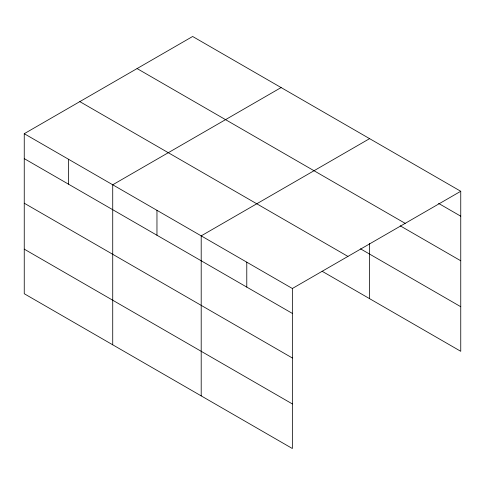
<?xml version="1.0" encoding="UTF-8"?>
<svg xmlns="http://www.w3.org/2000/svg" width="485" height="485" viewBox="0 0 485 485"><rect width="100%" height="100%" fill="white"/><g stroke="black" fill="none" stroke-linecap="round" stroke-linejoin="round"><path stroke-width="0.73" d="M24.25 133.702L292.358 288.496L292.358 448.516L24.25 293.728L24.25 133.702L192.642 36.484L460.75 191.272L460.75 351.298L322.101 271.248M281.118 87.561L112.726 184.785L112.726 344.811M369.594 138.643L201.202 235.868L201.202 395.887M292.358 288.496L460.75 191.272M438.61 203.409L460.75 216.195M137.073 68.567L405.181 223.355M400.198 225.816L460.75 260.778M360.488 248.823L460.75 306.714M79.819 101.62L347.927 256.413M24.25 158.625L292.358 313.413M24.25 203.209L292.358 357.997M24.25 249.144L292.358 403.932M369.594 243.543L369.594 298.669M246.78 262.179L246.78 287.102M156.964 210.326L156.964 235.243M68.488 159.244L68.488 184.167"/></g></svg>
